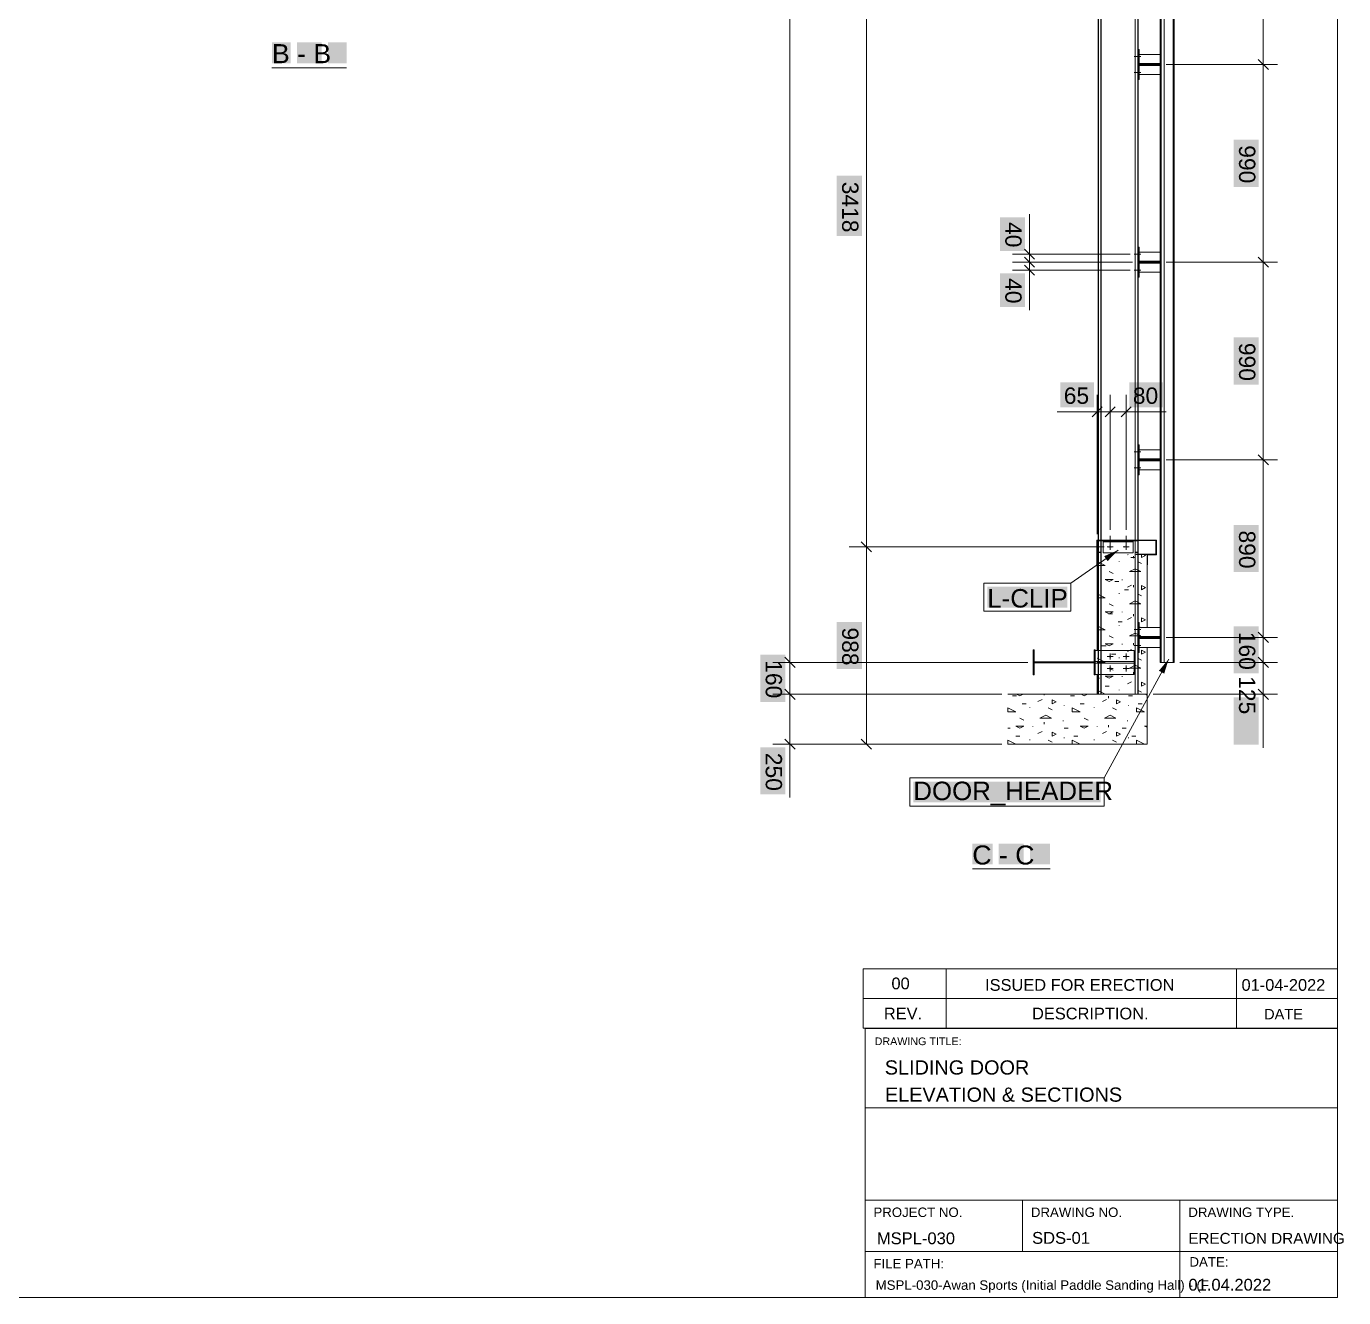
# Model space of a CAD drawing. Header units: inches. Extents: x 0.3 to 15.6, y 0.4 to 11.3.
# Drawn here: x 9.87 to 15.58, y 0.39 to 5.91 of the extents above; entities that cross this region are included whole.
import ezdxf

# ---------------------------------------------------------------- set-up
doc = ezdxf.new("R2010")
doc.units = ezdxf.units.IN
doc.header["$MEASUREMENT"] = 0
for name, color, linetype in [('PDF_Geometry', 7, 'Continuous'), ('PDF_Solid Fills', 7, 'Continuous'), ('PDF_Text', 7, 'Continuous')]:
    doc.layers.add(name, color=color, linetype=linetype)
doc.styles.add('PDF Arial', font='arial.ttf')

msp = doc.modelspace()

# ---------------------------------------------------------------- hatches: boundary and pattern name
at = {"layer": 'PDF_Solid Fills', "true_color": 0xffffff, "transparency": 33554559}
for points in [[(11.0183, 5.7477), (11.0183, 5.8386), (11.0183, 5.8386), (10.9375, 5.8386), (10.9375, 5.8386), (10.9375, 5.7477), (10.9375, 5.7477)], [(11.1533, 5.7477), (11.1533, 5.8386), (11.1533, 5.8386), (11.0456, 5.8386), (11.0456, 5.8386), (11.0456, 5.7477), (11.0456, 5.7477)], [(11.2614, 5.7477), (11.2614, 5.8386), (11.2614, 5.8386), (11.1805, 5.8386), (11.1805, 5.8386), (11.1805, 5.7477), (11.1805, 5.7477)], [(15.2168, 5.4157), (15.1077, 5.4157), (15.1077, 5.4157), (15.1077, 5.2112), (15.1077, 5.2112), (15.2168, 5.2112), (15.2168, 5.2112)], [(13.4958, 5.2601), (13.3867, 5.2601), (13.3867, 5.2601), (13.3867, 4.9978), (13.3867, 4.9978), (13.4958, 4.9978), (13.4958, 4.9978)], [(14.2033, 5.0798), (14.0942, 5.0798), (14.0942, 5.0798), (14.0942, 4.9331), (14.0942, 4.9331), (14.2033, 4.9331), (14.2033, 4.9331)], [(14.2033, 4.8366), (14.0942, 4.8366), (14.0942, 4.8366), (14.0942, 4.6899), (14.0942, 4.6899), (14.2033, 4.6899), (14.2033, 4.6899)], [(15.2168, 4.5586), (15.1077, 4.5586), (15.1077, 4.5586), (15.1077, 4.3541), (15.1077, 4.3541), (15.2168, 4.3541), (15.2168, 4.3541)], [(14.5024, 4.2549), (14.5024, 4.3639), (14.5024, 4.3639), (14.3557, 4.3639), (14.3557, 4.3639), (14.3557, 4.2549), (14.3557, 4.2549)], [(14.8018, 4.2549), (14.8018, 4.3639), (14.8018, 4.3639), (14.6551, 4.3639), (14.6551, 4.3639), (14.6551, 4.2549), (14.6551, 4.2549)], [(15.2168, 3.7448), (15.1077, 3.7448), (15.1077, 3.7448), (15.1077, 3.5403), (15.1077, 3.5403), (15.2168, 3.5403), (15.2168, 3.5403)], [(14.3861, 3.3863), (14.3861, 3.4772), (14.3861, 3.4772), (14.0396, 3.4772), (14.0396, 3.4772), (14.0396, 3.3863), (14.0396, 3.3863)], [(14.3861, 3.3863), (14.3861, 3.4772), (14.3861, 3.4772), (14.0396, 3.4772), (14.0396, 3.4772), (14.0396, 3.3863), (14.0396, 3.3863)], [(13.4958, 3.3242), (13.3867, 3.3242), (13.3867, 3.3242), (13.3867, 3.1198), (13.3867, 3.1198), (13.4958, 3.1198), (13.4958, 3.1198)], [(15.2168, 3.3054), (15.1077, 3.3054), (15.1077, 3.3054), (15.1077, 3.1009), (15.1077, 3.1009), (15.2168, 3.1009), (15.2168, 3.1009)], [(13.1642, 3.1821), (13.0552, 3.1821), (13.0552, 3.1821), (13.0552, 2.9776), (13.0552, 2.9776), (13.1642, 2.9776), (13.1642, 2.9776)], [(15.2168, 2.997), (15.1077, 2.997), (15.1077, 2.997), (15.1077, 2.7925), (15.1077, 2.7925), (15.2168, 2.7925), (15.2168, 2.7925)], [(13.1642, 2.7806), (13.0552, 2.7806), (13.0552, 2.7806), (13.0552, 2.5761), (13.0552, 2.5761), (13.1642, 2.5761), (13.1642, 2.5761)], [(14.531, 2.5415), (14.531, 2.6323), (14.531, 2.6323), (13.7187, 2.6323), (13.7187, 2.6323), (13.7187, 2.5415), (13.7187, 2.5415)], [(14.531, 2.5415), (14.531, 2.6323), (14.531, 2.6323), (13.7187, 2.6323), (13.7187, 2.6323), (13.7187, 2.5415), (13.7187, 2.5415)], [(14.0622, 2.2724), (14.0622, 2.3633), (14.0622, 2.3633), (13.9747, 2.3633), (13.9747, 2.3633), (13.9747, 2.2724), (13.9747, 2.2724)], [(14.1972, 2.2724), (14.1972, 2.3633), (14.1972, 2.3633), (14.0895, 2.3633), (14.0895, 2.3633), (14.0895, 2.2724), (14.0895, 2.2724)], [(14.3119, 2.2724), (14.3119, 2.3633), (14.3119, 2.3633), (14.2244, 2.3633), (14.2244, 2.3633), (14.2244, 2.2724), (14.2244, 2.2724)]]:
    msp.add_hatch(color=7, dxfattribs=at).paths.add_polyline_path(points)
at = {"layer": 'PDF_Solid Fills', "transparency": 33554559}
h = msp.add_hatch(color=256, dxfattribs=at)
h.paths.add_polyline_path([(15.2362, 5.742), (15.2365, 5.742)], flags=0)
h.paths.add_polyline_path([(15.2365, 5.742, 0.413793), (15.2362, 5.7422)], flags=0)
h = msp.add_hatch(color=256, dxfattribs=at)
h.paths.add_polyline_path([(15.2362, 5.742), (15.2365, 5.742)], flags=0)
h.paths.add_polyline_path([(15.2365, 5.742, 0.413793), (15.2362, 5.7422)], flags=0)
h = msp.add_hatch(color=256, dxfattribs=at)
h.paths.add_polyline_path([(14.2227, 4.9195), (14.223, 4.9195)], flags=0)
h.paths.add_polyline_path([(14.2225, 4.9195, 0.413793), (14.2228, 4.9192)], flags=0)
h = msp.add_hatch(color=256, dxfattribs=at)
h.paths.add_polyline_path([(14.2227, 4.8849), (14.223, 4.8849)], flags=0)
h.paths.add_polyline_path([(14.2228, 4.8851, 0.413793), (14.2225, 4.8849)], flags=0)
h = msp.add_hatch(color=256, dxfattribs=at)
h.paths.add_polyline_path([(14.2227, 4.8849), (14.223, 4.8849)], flags=0)
h.paths.add_polyline_path([(14.2228, 4.8851, 0.413793), (14.2225, 4.8849)], flags=0)
h = msp.add_hatch(color=256, dxfattribs=at)
h.paths.add_polyline_path([(15.2362, 4.8849), (15.2365, 4.8849)], flags=0)
h.paths.add_polyline_path([(15.236, 4.8849, 0.415242), (15.2362, 4.8846)], flags=0)
h.paths.add_polyline_path([(15.2365, 4.8849, 0.413793), (15.2362, 4.8851)], flags=0)
h = msp.add_hatch(color=256, dxfattribs=at)
h.paths.add_polyline_path([(15.2362, 4.8849), (15.2365, 4.8849)], flags=0)
h.paths.add_polyline_path([(15.236, 4.8849, 0.415242), (15.2362, 4.8846)], flags=0)
h.paths.add_polyline_path([(15.2365, 4.8849, 0.413793), (15.2362, 4.8851)], flags=0)
h = msp.add_hatch(color=256, dxfattribs=at)
h.paths.add_polyline_path([(14.2227, 4.8503), (14.223, 4.8503)], flags=0)
h.paths.add_polyline_path([(14.2225, 4.8503, 0.413793), (14.2228, 4.85)], flags=0)
h = msp.add_hatch(color=256, dxfattribs=at)
h.paths.add_polyline_path([(14.516, 4.2354), (14.5163, 4.2354)], flags=0)
h.paths.add_polyline_path([(14.516, 4.2351, 0.415242), (14.5163, 4.2354)], flags=0)
h.paths.add_polyline_path([(14.5163, 4.2354, 0.415242), (14.516, 4.2357)], flags=0)
h = msp.add_hatch(color=256, dxfattribs=at)
h.paths.add_polyline_path([(14.5723, 4.2354), (14.5725, 4.2354)], flags=0)
h.paths.add_polyline_path([(14.572, 4.2354, 0.415242), (14.5723, 4.2351)], flags=0)
h.paths.add_polyline_path([(14.5723, 4.2357, 0.415242), (14.572, 4.2354)], flags=0)
h = msp.add_hatch(color=256, dxfattribs=at)
h.paths.add_polyline_path([(14.5723, 4.2354), (14.5725, 4.2354)], flags=0)
h.paths.add_polyline_path([(14.572, 4.2354, 0.415242), (14.5723, 4.2351)], flags=0)
h.paths.add_polyline_path([(14.5723, 4.2357, 0.415242), (14.572, 4.2354)], flags=0)
h = msp.add_hatch(color=256, dxfattribs=at)
h.paths.add_polyline_path([(14.6415, 4.2354), (14.6418, 4.2354)], flags=0)
h.paths.add_polyline_path([(14.6412, 4.2354, 0.415242), (14.6415, 4.2351)], flags=0)
h.paths.add_polyline_path([(14.6415, 4.2357, 0.415242), (14.6412, 4.2354)], flags=0)
h = msp.add_hatch(color=256, dxfattribs=at)
h.paths.add_polyline_path([(15.2362, 4.0278), (15.2365, 4.0278)], flags=0)
h.paths.add_polyline_path([(15.236, 4.0278, 0.415242), (15.2362, 4.0275)], flags=0)
h.paths.add_polyline_path([(15.2365, 4.0278, 0.413793), (15.2362, 4.0281)], flags=0)
h = msp.add_hatch(color=256, dxfattribs=at)
h.paths.add_polyline_path([(15.2362, 4.0278), (15.2365, 4.0278)], flags=0)
h.paths.add_polyline_path([(15.236, 4.0278, 0.415242), (15.2362, 4.0275)], flags=0)
h.paths.add_polyline_path([(15.2365, 4.0278, 0.413793), (15.2362, 4.0281)], flags=0)
h = msp.add_hatch(color=256, dxfattribs=at)
h.paths.add_polyline_path([(14.5755, 3.6442, 0.268002), (14.5787, 3.6498)], flags=0)
h.paths.add_polyline_path([(14.569, 3.6442, 0.267955), (14.5755, 3.6442)], flags=0)
h.paths.add_polyline_path([(14.5658, 3.6498, 0.267911), (14.569, 3.6442)], flags=0)
h.paths.add_polyline_path([(14.569, 3.6554, 0.267911), (14.5658, 3.6498)], flags=0)
h.paths.add_polyline_path([(14.5755, 3.6554, 0.267955), (14.569, 3.6554)], flags=0)
h.paths.add_polyline_path([(14.5787, 3.6498, 0.268002), (14.5755, 3.6554)], flags=0)
h = msp.add_hatch(color=256, dxfattribs=at)
h.paths.add_polyline_path([(14.6447, 3.6442, 0.267984), (14.648, 3.6498)], flags=0)
h.paths.add_polyline_path([(14.6383, 3.6442, 0.267993), (14.6447, 3.6442)], flags=0)
h.paths.add_polyline_path([(14.635, 3.6498, 0.267984), (14.6383, 3.6442)], flags=0)
h.paths.add_polyline_path([(14.6383, 3.6554, 0.267984), (14.635, 3.6498)], flags=0)
h.paths.add_polyline_path([(14.6447, 3.6554, 0.267993), (14.6383, 3.6554)], flags=0)
h.paths.add_polyline_path([(14.648, 3.6498, 0.267984), (14.6447, 3.6554)], flags=0)
h = msp.add_hatch(color=256, dxfattribs=at)
h.paths.add_polyline_path([(13.5152, 3.6498), (13.5155, 3.6498)], flags=0)
h.paths.add_polyline_path([(13.5152, 3.6495, 0.415242), (13.5155, 3.6498)], flags=0)
h.paths.add_polyline_path([(13.515, 3.6498, 0.415242), (13.5152, 3.6495)], flags=0)
h = msp.add_hatch(color=256, dxfattribs=at)
h.paths.add_polyline_path([(13.5152, 3.6498), (13.5155, 3.6498)], flags=0)
h.paths.add_polyline_path([(13.5152, 3.6495, 0.415242), (13.5155, 3.6498)], flags=0)
h.paths.add_polyline_path([(13.515, 3.6498, 0.415242), (13.5152, 3.6495)], flags=0)
for points in [[(14.5464, 3.6095), (14.6071, 3.6359), (14.6071, 3.6359), (14.5613, 3.5881), (14.5613, 3.5881)], [(14.7839, 3.1126), (14.8262, 3.1634), (14.8262, 3.1634), (14.8067, 3.1002), (14.8067, 3.1002)]]:
    msp.add_hatch(color=256, dxfattribs=at).paths.add_polyline_path(points)
h = msp.add_hatch(color=256, dxfattribs=at)
h.paths.add_polyline_path([(15.2362, 3.2573), (15.2365, 3.2573)], flags=0)
h.paths.add_polyline_path([(15.236, 3.2573, 0.415242), (15.2362, 3.257)], flags=0)
h.paths.add_polyline_path([(15.2365, 3.2573, 0.413793), (15.2362, 3.2575)], flags=0)
h = msp.add_hatch(color=256, dxfattribs=at)
h.paths.add_polyline_path([(15.2362, 3.2573), (15.2365, 3.2573)], flags=0)
h.paths.add_polyline_path([(15.236, 3.2573, 0.415242), (15.2362, 3.257)], flags=0)
h.paths.add_polyline_path([(15.2365, 3.2573, 0.413793), (15.2362, 3.2575)], flags=0)
h = msp.add_hatch(color=256, dxfattribs=at)
h.paths.add_polyline_path([(13.1837, 3.1491), (13.184, 3.1491)], flags=0)
h.paths.add_polyline_path([(13.1837, 3.1488, 0.415242), (13.184, 3.1491)], flags=0)
h.paths.add_polyline_path([(13.1835, 3.1491, 0.415242), (13.1837, 3.1488)], flags=0)
h = msp.add_hatch(color=256, dxfattribs=at)
h.paths.add_polyline_path([(13.1837, 3.1491), (13.184, 3.1491)], flags=0)
h.paths.add_polyline_path([(13.1837, 3.1488, 0.415242), (13.184, 3.1491)], flags=0)
h.paths.add_polyline_path([(13.1835, 3.1491, 0.415242), (13.1837, 3.1488)], flags=0)
h = msp.add_hatch(color=256, dxfattribs=at)
h.paths.add_polyline_path([(14.5779, 3.1783, 0.267984), (14.5723, 3.1815)], flags=0)
h.paths.add_polyline_path([(14.5779, 3.1718, 0.267993), (14.5779, 3.1783)], flags=0)
h.paths.add_polyline_path([(14.5723, 3.1686, 0.267984), (14.5779, 3.1718)], flags=0)
h.paths.add_polyline_path([(14.5666, 3.1718, 0.268036), (14.5723, 3.1686)], flags=0)
h.paths.add_polyline_path([(14.5666, 3.1783, 0.267993), (14.5666, 3.1718)], flags=0)
h.paths.add_polyline_path([(14.5723, 3.1815, 0.268036), (14.5666, 3.1783)], flags=0)
h = msp.add_hatch(color=256, dxfattribs=at)
h.paths.add_polyline_path([(14.6471, 3.1783, 0.267984), (14.6415, 3.1815)], flags=0)
h.paths.add_polyline_path([(14.6471, 3.1718, 0.267993), (14.6471, 3.1783)], flags=0)
h.paths.add_polyline_path([(14.6415, 3.1686, 0.267984), (14.6471, 3.1718)], flags=0)
h.paths.add_polyline_path([(14.6359, 3.1718, 0.267984), (14.6415, 3.1686)], flags=0)
h.paths.add_polyline_path([(14.6359, 3.1783, 0.267993), (14.6359, 3.1718)], flags=0)
h.paths.add_polyline_path([(14.6415, 3.1815, 0.267984), (14.6359, 3.1783)], flags=0)
h = msp.add_hatch(color=256, dxfattribs=at)
h.paths.add_polyline_path([(15.2362, 3.1491), (15.2365, 3.1491)], flags=0)
h.paths.add_polyline_path([(15.236, 3.1491, 0.415242), (15.2362, 3.1488)], flags=0)
h.paths.add_polyline_path([(15.2365, 3.1491, 0.413793), (15.2362, 3.1493)], flags=0)
h = msp.add_hatch(color=256, dxfattribs=at)
h.paths.add_polyline_path([(15.2362, 3.1491), (15.2365, 3.1491)], flags=0)
h.paths.add_polyline_path([(15.236, 3.1491, 0.415242), (15.2362, 3.1488)], flags=0)
h.paths.add_polyline_path([(15.2365, 3.1491, 0.413793), (15.2362, 3.1493)], flags=0)
h = msp.add_hatch(color=256, dxfattribs=at)
h.paths.add_polyline_path([(14.5779, 3.1264, 0.267984), (14.5723, 3.1296)], flags=0)
h.paths.add_polyline_path([(14.5779, 3.1199, 0.267993), (14.5779, 3.1264)], flags=0)
h.paths.add_polyline_path([(14.5723, 3.1166, 0.268002), (14.5779, 3.1199)], flags=0)
h.paths.add_polyline_path([(14.5666, 3.1199, 0.268055), (14.5723, 3.1166)], flags=0)
h.paths.add_polyline_path([(14.5666, 3.1264, 0.267993), (14.5666, 3.1199)], flags=0)
h.paths.add_polyline_path([(14.5723, 3.1296, 0.268036), (14.5666, 3.1264)], flags=0)
h = msp.add_hatch(color=256, dxfattribs=at)
h.paths.add_polyline_path([(14.6471, 3.1264, 0.267984), (14.6415, 3.1296)], flags=0)
h.paths.add_polyline_path([(14.6471, 3.1199, 0.267993), (14.6471, 3.1264)], flags=0)
h.paths.add_polyline_path([(14.6415, 3.1166, 0.268002), (14.6471, 3.1199)], flags=0)
h.paths.add_polyline_path([(14.6359, 3.1199, 0.268002), (14.6415, 3.1166)], flags=0)
h.paths.add_polyline_path([(14.6359, 3.1264, 0.267993), (14.6359, 3.1199)], flags=0)
h.paths.add_polyline_path([(14.6415, 3.1296, 0.267984), (14.6359, 3.1264)], flags=0)

# ---------------------------------------------------------------- linework, layer by layer
at = {"layer": 'PDF_Geometry', "lineweight": 5}
for points in [[(0.3937, 0.3937), (15.5576, 0.3937), (15.5576, 11.2992), (0.3937, 11.2992)], [(14.8492, 3.1491), (14.8059, 3.1491), (14.7886, 3.1491), (14.7886, 10.049), (14.8059, 10.049), (14.8492, 10.049)], [(14.8492, 3.1491), (14.8059, 3.1491), (14.8059, 10.049), (14.8492, 10.049)], [(14.8449, 3.1491), (14.8449, 10.049)], [(14.6934, 5.677), (14.6978, 5.677), (14.6978, 5.8069), (14.6934, 5.8069)], [(14.7886, 5.742), (14.7886, 5.7852), (14.6978, 5.7852), (14.6978, 5.742)], [(14.6978, 5.742), (14.6978, 5.6987), (14.7886, 5.6987), (14.7886, 5.742)], [(15.2986, 5.742), (14.8146, 5.742)], [(15.2583, 5.7199), (15.2142, 5.764)], [(14.6934, 4.82), (14.6978, 4.82), (14.6978, 4.9498), (14.6934, 4.9498)], [(14.7886, 4.8849), (14.7886, 4.9282), (14.6978, 4.9282), (14.6978, 4.8849)], [(14.1487, 4.8849), (14.6696, 4.8849)], [(14.2448, 4.8628), (14.2007, 4.9069)], [(14.6978, 4.8849), (14.6978, 4.8416), (14.7886, 4.8416), (14.7886, 4.8849)], [(15.2986, 4.8849), (14.8146, 4.8849)], [(15.2583, 4.8628), (15.2142, 4.9069)], [(14.5723, 4.3094), (14.5723, 3.7233)], [(14.5502, 4.2134), (14.5943, 4.2574)], [(14.6934, 3.9629), (14.6978, 3.9629), (14.6978, 4.0927), (14.6934, 4.0927)], [(14.7886, 4.0278), (14.7886, 4.0711), (14.6978, 4.0711), (14.6978, 4.0278)], [(14.6978, 4.0278), (14.6978, 3.9845), (14.7886, 3.9845), (14.7886, 4.0278)], [(15.2986, 4.0278), (14.8146, 4.0278)], [(15.2583, 4.0058), (15.2142, 4.0498)], [(13.5373, 3.6277), (13.4932, 3.6718)], [(14.7713, 3.677), (14.6934, 3.677), (14.5203, 3.677), (14.516, 3.677), (14.516, 3.574), (14.5143, 3.574), (14.5143, 3.6788), (14.5203, 3.6788), (14.6934, 3.6788), (14.7731, 3.6788), (14.7731, 3.6147), (14.7341, 3.6147), (14.7341, 3.5714), (14.7324, 3.5714), (14.7324, 3.6165), (14.7713, 3.6165)], [(14.6921, 3.6757), (14.6921, 3.6264), (14.6804, 3.6264), (14.6804, 3.6251), (14.6934, 3.6251), (14.6934, 3.677), (14.5203, 3.677), (14.5203, 3.6251), (14.5333, 3.6251), (14.5333, 3.6264), (14.5216, 3.6264), (14.5216, 3.6757)], [(14.542, 3.6238), (14.6718, 3.6238), (14.6718, 3.6757), (14.542, 3.6757)], [(14.6934, 3.6165), (14.7713, 3.6165), (14.7713, 3.677), (14.77, 3.677), (14.77, 3.6178), (14.6934, 3.6178), (14.6848, 3.6178), (14.6848, 3.6165)], [(13.4412, 3.6498), (14.5463, 3.6498)], [(14.6803, 3.5552), (14.6556, 3.5428), (14.705, 3.5428)], [(14.024, 3.4928), (14.024, 3.3708), (14.4017, 3.3708), (14.4017, 3.4928)], [(14.5509, 3.5079), (14.5858, 3.5079), (14.5683, 3.4992)], [(14.7079, 3.4817), (14.7254, 3.473), (14.7079, 3.4643)], [(14.6803, 3.4156), (14.6556, 3.4032), (14.705, 3.4032)], [(14.5509, 3.3683), (14.5858, 3.3683), (14.5683, 3.3596)], [(14.6934, 3.1924), (14.6978, 3.1924), (14.6978, 3.3222), (14.6934, 3.3222)], [(14.7079, 3.3421), (14.7254, 3.3334), (14.7079, 3.3247)], [(14.6803, 3.276), (14.6556, 3.2636), (14.705, 3.2636)], [(14.7886, 3.2573), (14.7886, 3.3005), (14.6978, 3.3005), (14.6978, 3.2573)], [(14.6978, 3.2573), (14.6978, 3.214), (14.7886, 3.214), (14.7886, 3.2573)], [(15.2986, 3.2573), (14.8146, 3.2573)], [(15.2583, 3.2352), (15.2142, 3.2793)], [(14.239, 3.095), (14.239, 3.2032), (14.2434, 3.2032), (14.2434, 3.095)], [(14.503, 3.095), (14.503, 3.2032), (14.5073, 3.2032), (14.5073, 3.095)], [(14.6761, 3.201), (14.5203, 3.201), (14.5073, 3.201), (14.5073, 3.0971), (14.5203, 3.0971), (14.6761, 3.0971)], [(14.5509, 3.2287), (14.5858, 3.2287), (14.5683, 3.22)], [(14.7079, 3.2025), (14.7254, 3.1938), (14.7079, 3.1851)], [(13.1097, 3.1491), (14.2152, 3.1491)], [(13.2058, 3.127), (13.1617, 3.1711)], [(14.6761, 3.1456), (14.6761, 3.1525), (14.5073, 3.1525), (14.5073, 3.1456)], [(15.2986, 3.1491), (14.8752, 3.1491)], [(15.2583, 3.127), (15.2142, 3.1711)], [(14.5509, 3.0891), (14.5858, 3.0891), (14.5683, 3.0804)], [(14.6803, 3.1364), (14.6556, 3.124), (14.705, 3.124)], [(13.2058, 2.9886), (13.1617, 3.0326)], [(14.7079, 3.0629), (14.7254, 3.0542), (14.7079, 3.0455)], [(13.1097, 3.0106), (14.1025, 3.0106)], [(13.184, 3.0106), (13.1837, 3.0106)], [(14.3204, 2.9862), (14.3378, 2.9774), (14.3204, 2.9687)], [(14.5996, 2.9862), (14.617, 2.9774), (14.5996, 2.9687)], [(14.1284, 2.9513), (14.1284, 2.9338), (14.1633, 2.9338)], [(14.2927, 2.92), (14.268, 2.9076), (14.3174, 2.9076)], [(14.4076, 2.9513), (14.4076, 2.9338), (14.4425, 2.9338)], [(14.5719, 2.92), (14.5472, 2.9076), (14.5966, 2.9076)], [(14.6868, 2.9513), (14.6868, 2.9338), (14.7217, 2.9338)], [(14.1284, 2.8117), (14.1284, 2.7942), (14.1633, 2.7942)], [(14.4076, 2.8117), (14.4076, 2.7942), (14.4425, 2.7942)], [(14.6868, 2.8117), (14.6868, 2.7942), (14.7217, 2.7942)], [(13.7032, 2.6479), (13.7032, 2.5259), (14.5465, 2.5259), (14.5465, 2.6479)]]:
    msp.add_lwpolyline(points, close=True, dxfattribs=at)
for points in [[(14.516, 3.0971), (14.516, 3.0106), (14.5203, 3.0106), (14.6934, 3.0106), (14.6934, 10.3822), (14.5203, 10.3822), (14.5203, 3.0106), (14.1284, 3.0106)], [(14.5216, 10.3822), (14.5216, 3.0106)], [(14.5326, 3.0106), (14.5326, 10.3822)], [(14.5335, 3.0106), (14.5335, 10.3822)], [(14.6803, 3.0106), (14.6803, 10.3822)], [(14.6812, 3.0106), (14.6812, 10.3822)], [(14.6921, 10.3822), (14.6921, 3.0106)], [(15.2362, 3.0106), (15.2362, 2.7788), (15.2362, 3.0106), (15.2362, 3.1491), (15.2362, 3.2573), (15.2362, 4.0278), (15.2362, 4.8849), (15.2362, 5.742), (15.2362, 6.599), (15.2362, 7.4561), (15.2362, 8.3132), (15.2362, 9.1703), (15.2362, 9.9408), (15.2362, 10.049), (15.2362, 10.2807), (15.2362, 10.049)], [(13.1837, 2.7942), (13.1837, 2.5625), (13.1837, 2.7942), (13.1837, 3.0106), (13.1837, 3.1491), (13.1837, 10.049)], [(13.5155, 2.7942), (13.5152, 2.7942), (13.5152, 3.6498), (13.5152, 6.6081), (13.5152, 10.049), (13.5155, 10.049)], [(14.793, 10.049), (14.793, 3.1491)], [(14.7047, 5.7766), (14.6761, 5.7766)], [(14.6978, 5.7831), (14.6934, 5.7831)], [(14.6978, 5.7701), (14.6934, 5.7701)], [(10.9375, 5.7282), (11.2614, 5.7282)], [(14.6978, 5.7138), (14.6934, 5.7138)], [(14.6978, 5.7463), (14.7886, 5.7463)], [(14.6978, 5.7376), (14.7886, 5.7376)], [(14.7047, 5.7073), (14.6761, 5.7073)], [(14.6978, 5.7008), (14.6934, 5.7008)], [(14.2228, 4.8503), (14.2228, 4.6763), (14.2228, 4.8503), (14.2228, 4.8849), (14.2228, 4.9195), (14.2228, 5.0935), (14.2228, 4.9195)], [(14.6588, 4.9195), (14.1487, 4.9195)], [(14.2007, 4.9415), (14.2448, 4.8975)], [(14.7047, 4.9195), (14.6761, 4.9195)], [(14.6978, 4.926), (14.6934, 4.926)], [(14.6978, 4.913), (14.6934, 4.913)], [(14.2007, 4.8723), (14.2448, 4.8282)], [(14.6978, 4.8567), (14.6934, 4.8567)], [(14.6978, 4.8892), (14.7886, 4.8892)], [(14.6978, 4.8805), (14.7886, 4.8805)], [(14.6588, 4.8503), (14.1487, 4.8503)], [(14.7047, 4.8503), (14.6761, 4.8503)], [(14.6978, 4.8438), (14.6934, 4.8438)], [(14.516, 3.7047), (14.516, 4.3094)], [(14.6415, 3.7233), (14.6415, 4.3094)], [(14.516, 4.2354), (14.342, 4.2354), (14.516, 4.2354), (14.5723, 4.2354), (14.6415, 4.2354), (14.8155, 4.2354), (14.6415, 4.2354)], [(14.538, 4.2574), (14.494, 4.2134)], [(14.6635, 4.2574), (14.6195, 4.2134)], [(14.7047, 4.0624), (14.6761, 4.0624)], [(14.6978, 4.0689), (14.6934, 4.0689)], [(14.6978, 4.0559), (14.6934, 4.0559)], [(14.6978, 3.9997), (14.6934, 3.9997)], [(14.6978, 4.0321), (14.7886, 4.0321)], [(14.6978, 4.0235), (14.7886, 4.0235)], [(14.7047, 3.9932), (14.6761, 3.9932)], [(14.6978, 3.9867), (14.6934, 3.9867)], [(14.542, 3.6714), (14.6718, 3.6714)], [(14.5658, 3.6714), (14.5658, 3.6757), (14.5658, 3.677)], [(14.5723, 3.6645), (14.5723, 3.6974)], [(14.5723, 3.6628), (14.5723, 3.6368)], [(14.5787, 3.6714), (14.5787, 3.6757), (14.5787, 3.677)], [(14.635, 3.6714), (14.635, 3.6757), (14.635, 3.677)], [(14.6415, 3.6645), (14.6415, 3.6974)], [(14.6415, 3.6628), (14.6415, 3.6368)], [(14.648, 3.6714), (14.648, 3.6757), (14.648, 3.677)], [(14.6071, 3.6359), (14.4017, 3.4928)], [(14.516, 3.201), (14.516, 3.6165), (14.5203, 3.6165)], [(14.5852, 3.6498), (14.5593, 3.6498)], [(14.6545, 3.6498), (14.6285, 3.6498)], [(14.6469, 3.6148), (14.6502, 3.6165)], [(14.6626, 3.6039), (14.68, 3.6039)], [(14.673, 3.6004), (14.673, 3.6091)], [(14.7324, 3.3005), (14.7324, 3.6165), (14.6934, 3.6165)], [(14.7177, 3.6165), (14.7254, 3.6126), (14.7079, 3.6039), (14.7079, 3.6165)], [(14.516, 3.569), (14.5509, 3.569), (14.516, 3.5864)], [(14.5858, 3.5341), (14.5683, 3.5428)], [(14.612, 3.5864), (14.612, 3.5886)], [(14.7079, 3.5777), (14.6905, 3.5864)], [(14.5928, 3.4992), (14.6102, 3.4992)], [(14.6251, 3.5057), (14.6251, 3.5079)], [(14.516, 3.4294), (14.5509, 3.4294), (14.516, 3.4468)], [(14.612, 3.4468), (14.612, 3.449)], [(14.6347, 3.4643), (14.6521, 3.4643)], [(14.6469, 3.4752), (14.6643, 3.4839)], [(14.673, 3.4748), (14.673, 3.4835)], [(14.7079, 3.4381), (14.6905, 3.4468)], [(14.5858, 3.3945), (14.5683, 3.4032)], [(14.5649, 3.3596), (14.5823, 3.3596)], [(14.6067, 3.3247), (14.6242, 3.3247)], [(14.6251, 3.3661), (14.6251, 3.3683)], [(14.6469, 3.3356), (14.6643, 3.3443)], [(14.673, 3.3491), (14.673, 3.3579)], [(14.516, 3.2898), (14.5509, 3.2898), (14.516, 3.3072)], [(14.5858, 3.2549), (14.5683, 3.2636)], [(14.612, 3.3072), (14.612, 3.3094)], [(14.7047, 3.2919), (14.6761, 3.2919)], [(14.7079, 3.2985), (14.6905, 3.3072)], [(14.6978, 3.2984), (14.6934, 3.2984)], [(14.6978, 3.2854), (14.6934, 3.2854)], [(14.6978, 3.2616), (14.7886, 3.2616)], [(14.1284, 2.7942), (14.7324, 2.7942), (14.7324, 3.0106), (14.6934, 3.0106), (14.7324, 3.0106), (14.7324, 3.214)], [(14.5369, 3.22), (14.5544, 3.22)], [(14.6251, 3.2265), (14.6251, 3.2287)], [(14.6469, 3.196), (14.6643, 3.2047)], [(14.673, 3.2235), (14.673, 3.2322)], [(14.7047, 3.2227), (14.6761, 3.2227)], [(14.6978, 3.2291), (14.6934, 3.2291)], [(14.6978, 3.2162), (14.6934, 3.2162)], [(14.6978, 3.2529), (14.7886, 3.2529)], [(14.503, 3.1473), (14.2434, 3.1473), (14.2434, 3.1508), (14.503, 3.1508)], [(14.2434, 3.1508), (14.2434, 3.1508)], [(14.503, 3.1508), (14.503, 3.1473), (14.503, 3.1473)], [(14.516, 3.1502), (14.5509, 3.1502), (14.516, 3.1676)], [(14.5203, 3.1456), (14.5203, 3.1525)], [(14.8262, 3.1634), (14.5465, 2.6479)], [(14.5593, 3.175), (14.5852, 3.175)], [(14.5723, 3.188), (14.5723, 3.1621)], [(14.5788, 3.1851), (14.5963, 3.1851)], [(14.612, 3.1676), (14.612, 3.1698)], [(14.6285, 3.175), (14.6545, 3.175)], [(14.6415, 3.188), (14.6415, 3.1621)], [(14.7079, 3.1589), (14.6905, 3.1676)], [(14.5593, 3.1231), (14.5852, 3.1231)], [(14.5858, 3.1153), (14.5683, 3.124)], [(14.5723, 3.1361), (14.5723, 3.1101)], [(14.6251, 3.0869), (14.6251, 3.0891)], [(14.6285, 3.1231), (14.6545, 3.1231)], [(14.6415, 3.1361), (14.6415, 3.1101)], [(14.673, 3.0978), (14.673, 3.1066)], [(14.516, 3.0804), (14.5265, 3.0804)], [(14.5181, 3.0106), (14.5509, 3.0106), (14.516, 3.028)], [(14.5509, 3.0455), (14.5683, 3.0455)], [(14.612, 3.028), (14.612, 3.0302)], [(14.6469, 3.0564), (14.6643, 3.0651)], [(14.7079, 3.0193), (14.6905, 3.028)], [(15.2142, 3.0326), (15.2583, 2.9886)], [(14.1494, 3.0036), (14.1668, 3.0036)], [(14.1668, 3.0106), (14.1808, 3.0036), (14.1948, 3.0106)], [(14.2375, 3.0102), (14.2375, 3.0106)], [(14.2593, 2.9796), (14.2768, 2.9883)], [(14.2855, 3.0071), (14.2855, 3.0106)], [(14.4007, 3.0036), (14.4181, 3.0036)], [(14.446, 3.0106), (14.46, 3.0036), (14.474, 3.0106)], [(14.5167, 3.0102), (14.5167, 3.0106)], [(14.5385, 2.9796), (14.556, 2.9883)], [(14.5647, 2.9931), (14.5647, 3.0019)], [(14.6519, 3.0036), (14.6694, 3.0036)], [(14.7324, 3.007), (14.7252, 3.0106)], [(14.7583, 3.0106), (15.2986, 3.0106)], [(15.2362, 3.0106), (15.2365, 3.0106)], [(14.1913, 2.9687), (14.2087, 2.9687)], [(14.2244, 2.9513), (14.2244, 2.9534)], [(14.3204, 2.9425), (14.3029, 2.9513)], [(14.3727, 2.96), (14.3727, 2.9622)], [(14.4425, 2.9687), (14.46, 2.9687)], [(14.5036, 2.9513), (14.5036, 2.9534)], [(14.5996, 2.9425), (14.5821, 2.9513)], [(14.6519, 2.96), (14.6519, 2.9622)], [(14.6938, 2.9687), (14.7113, 2.9687)], [(14.1284, 2.864), (14.1389, 2.864)], [(14.1633, 2.8727), (14.1982, 2.8727)], [(14.1633, 2.8727), (14.1808, 2.864), (14.1982, 2.8727)], [(14.1982, 2.8989), (14.1808, 2.9076)], [(14.2375, 2.8706), (14.2375, 2.8727)], [(14.2855, 2.8815), (14.2855, 2.8902)], [(14.3684, 2.8946), (14.3684, 2.8967)], [(14.3727, 2.864), (14.3902, 2.864)], [(14.4425, 2.8727), (14.4774, 2.8727)], [(14.4425, 2.8727), (14.46, 2.864), (14.4774, 2.8727)], [(14.4774, 2.8989), (14.46, 2.9076)], [(14.5167, 2.8706), (14.5167, 2.8727)], [(14.5647, 2.8675), (14.5647, 2.8762)], [(14.624, 2.864), (14.6415, 2.864)], [(14.6476, 2.8946), (14.6476, 2.8967)], [(14.7217, 2.8727), (14.7324, 2.8727)], [(14.7324, 2.8674), (14.7217, 2.8727)], [(13.1617, 2.8162), (13.2058, 2.7722)], [(13.4932, 2.8162), (13.5373, 2.7722)], [(14.1633, 2.8291), (14.1808, 2.8291)], [(14.2244, 2.8117), (14.2244, 2.8138)], [(14.2593, 2.84), (14.2768, 2.8487)], [(14.3204, 2.8029), (14.3029, 2.8117)], [(14.3378, 2.8378), (14.3204, 2.8291), (14.3204, 2.8466), (14.3378, 2.8378)], [(14.3727, 2.8204), (14.3727, 2.8226)], [(14.4146, 2.8291), (14.4321, 2.8291)], [(14.5036, 2.8117), (14.5036, 2.8138)], [(14.5385, 2.84), (14.556, 2.8487)], [(14.5996, 2.8029), (14.5821, 2.8117)], [(14.617, 2.8378), (14.5996, 2.8291), (14.5996, 2.8466), (14.617, 2.8378)], [(14.6519, 2.8204), (14.6519, 2.8226)], [(14.6659, 2.8291), (14.6834, 2.8291)], [(13.4412, 2.7942), (14.1025, 2.7942), (13.1097, 2.7942)], [(13.1837, 2.7942), (13.184, 2.7942)], [(13.9747, 2.2529), (14.3119, 2.2529)], [(13.5011, 1.8192), (15.5576, 1.8192), (13.5011, 1.8192), (13.5011, 1.6907), (13.5011, 1.5621), (15.5576, 1.5621), (15.5576, 0.3937), (13.5093, 0.3937), (13.5093, 1.5621)], [(15.5576, 1.5621), (15.5576, 1.6907), (13.5011, 1.6907), (15.5576, 1.6907), (15.5576, 1.8192)], [(13.861, 1.8192), (13.861, 1.6907), (13.861, 1.5621)], [(15.1206, 1.8192), (15.1206, 1.6907), (15.1206, 1.5621)], [(15.5576, 1.5615), (13.5093, 1.5615)], [(13.5093, 1.2172), (15.5576, 1.2172)], [(13.5093, 0.8168), (15.5576, 0.8168)], [(14.192, 0.5938), (14.192, 0.8168)], [(14.8743, 0.8177), (14.8743, 0.3971)], [(13.5093, 0.5938), (15.5576, 0.5938)]]:
    msp.add_lwpolyline(points, dxfattribs=at)
for points in [[(15.236, 5.742), (15.236, 5.7421), (15.2361, 5.7422), (15.2362, 5.7422)], [(15.236, 5.742), (15.236, 5.7421), (15.2361, 5.7422), (15.2362, 5.7422)], [(15.2362, 5.7417), (15.2361, 5.7417), (15.236, 5.7418), (15.236, 5.742)], [(15.2362, 5.7417), (15.2361, 5.7417), (15.236, 5.7418), (15.236, 5.742)], [(15.2365, 5.742), (15.2365, 5.7418), (15.2364, 5.7417), (15.2362, 5.7417)], [(15.2365, 5.742), (15.2365, 5.7418), (15.2364, 5.7417), (15.2362, 5.7417)], [(14.2225, 4.9195), (14.2225, 4.9196), (14.2226, 4.9198), (14.2228, 4.9198)], [(14.2228, 4.9198), (14.2229, 4.9198), (14.223, 4.9196), (14.223, 4.9195)], [(14.223, 4.9195), (14.223, 4.9194), (14.2229, 4.9192), (14.2228, 4.9192)], [(14.2228, 4.8846), (14.2226, 4.8846), (14.2225, 4.8847), (14.2225, 4.8849)], [(14.2228, 4.8846), (14.2226, 4.8846), (14.2225, 4.8847), (14.2225, 4.8849)], [(14.2228, 4.8851), (14.2229, 4.8851), (14.223, 4.885), (14.223, 4.8849)], [(14.2228, 4.8851), (14.2229, 4.8851), (14.223, 4.885), (14.223, 4.8849)], [(14.223, 4.8849), (14.223, 4.8847), (14.2229, 4.8846), (14.2228, 4.8846)], [(14.223, 4.8849), (14.223, 4.8847), (14.2229, 4.8846), (14.2228, 4.8846)], [(15.236, 4.8849), (15.236, 4.885), (15.2361, 4.8851), (15.2362, 4.8851)], [(15.236, 4.8849), (15.236, 4.885), (15.2361, 4.8851), (15.2362, 4.8851)], [(15.2365, 4.8849), (15.2365, 4.8847), (15.2364, 4.8846), (15.2362, 4.8846)], [(15.2365, 4.8849), (15.2365, 4.8847), (15.2364, 4.8846), (15.2362, 4.8846)], [(14.2225, 4.8503), (14.2225, 4.8504), (14.2226, 4.8505), (14.2228, 4.8505)], [(14.2228, 4.8505), (14.2229, 4.8505), (14.223, 4.8504), (14.223, 4.8503)], [(14.223, 4.8503), (14.223, 4.8501), (14.2229, 4.85), (14.2228, 4.85)], [(14.5157, 4.2354), (14.5157, 4.2355), (14.5159, 4.2357), (14.516, 4.2357)], [(14.516, 4.2351), (14.5159, 4.2351), (14.5157, 4.2352), (14.5157, 4.2354)], [(14.5723, 4.2357), (14.5724, 4.2357), (14.5725, 4.2355), (14.5725, 4.2354)], [(14.5723, 4.2357), (14.5724, 4.2357), (14.5725, 4.2355), (14.5725, 4.2354)], [(14.5725, 4.2354), (14.5725, 4.2352), (14.5724, 4.2351), (14.5723, 4.2351)], [(14.5725, 4.2354), (14.5725, 4.2352), (14.5724, 4.2351), (14.5723, 4.2351)], [(14.6415, 4.2357), (14.6416, 4.2357), (14.6418, 4.2355), (14.6418, 4.2354)], [(14.6418, 4.2354), (14.6418, 4.2352), (14.6416, 4.2351), (14.6415, 4.2351)], [(15.236, 4.0278), (15.236, 4.0279), (15.2361, 4.0281), (15.2362, 4.0281)], [(15.236, 4.0278), (15.236, 4.0279), (15.2361, 4.0281), (15.2362, 4.0281)], [(15.2365, 4.0278), (15.2365, 4.0277), (15.2364, 4.0275), (15.2362, 4.0275)], [(15.2365, 4.0278), (15.2365, 4.0277), (15.2364, 4.0275), (15.2362, 4.0275)], [(13.515, 3.6498), (13.515, 3.6499), (13.5151, 3.65), (13.5152, 3.65)], [(13.515, 3.6498), (13.515, 3.6499), (13.5151, 3.65), (13.5152, 3.65)], [(13.5152, 3.65), (13.5154, 3.65), (13.5155, 3.6499), (13.5155, 3.6498)], [(13.5152, 3.65), (13.5154, 3.65), (13.5155, 3.6499), (13.5155, 3.6498)], [(15.236, 3.2573), (15.236, 3.2574), (15.2361, 3.2575), (15.2362, 3.2575)], [(15.236, 3.2573), (15.236, 3.2574), (15.2361, 3.2575), (15.2362, 3.2575)], [(15.2365, 3.2573), (15.2365, 3.2571), (15.2364, 3.257), (15.2362, 3.257)], [(15.2365, 3.2573), (15.2365, 3.2571), (15.2364, 3.257), (15.2362, 3.257)], [(13.1835, 3.1491), (13.1835, 3.1492), (13.1836, 3.1493), (13.1837, 3.1493)], [(13.1835, 3.1491), (13.1835, 3.1492), (13.1836, 3.1493), (13.1837, 3.1493)], [(13.1837, 3.1493), (13.1839, 3.1493), (13.184, 3.1492), (13.184, 3.1491)], [(13.1837, 3.1493), (13.1839, 3.1493), (13.184, 3.1492), (13.184, 3.1491)], [(15.236, 3.1491), (15.236, 3.1492), (15.2361, 3.1493), (15.2362, 3.1493)], [(15.236, 3.1491), (15.236, 3.1492), (15.2361, 3.1493), (15.2362, 3.1493)], [(15.2365, 3.1491), (15.2365, 3.1489), (15.2364, 3.1488), (15.2362, 3.1488)], [(15.2365, 3.1491), (15.2365, 3.1489), (15.2364, 3.1488), (15.2362, 3.1488)], [(13.1835, 3.0106), (13.1835, 3.0107), (13.1836, 3.0109), (13.1837, 3.0109)], [(13.1835, 3.0106), (13.1835, 3.0107), (13.1836, 3.0109), (13.1837, 3.0109)], [(13.1837, 3.0103), (13.1836, 3.0103), (13.1835, 3.0104), (13.1835, 3.0106)], [(13.1837, 3.0103), (13.1836, 3.0103), (13.1835, 3.0104), (13.1835, 3.0106)], [(13.1837, 3.0109), (13.1839, 3.0109), (13.184, 3.0107), (13.184, 3.0106)], [(13.1837, 3.0109), (13.1839, 3.0109), (13.184, 3.0107), (13.184, 3.0106)], [(13.184, 3.0106), (13.184, 3.0104), (13.1839, 3.0103), (13.1837, 3.0103)], [(13.184, 3.0106), (13.184, 3.0104), (13.1839, 3.0103), (13.1837, 3.0103)], [(15.236, 3.0106), (15.236, 3.0107), (15.2361, 3.0109), (15.2362, 3.0109)], [(15.2362, 3.0103), (15.2361, 3.0103), (15.236, 3.0104), (15.236, 3.0106)], [(15.2362, 3.0109), (15.2364, 3.0109), (15.2365, 3.0107), (15.2365, 3.0106)], [(15.2365, 3.0106), (15.2365, 3.0104), (15.2364, 3.0103), (15.2362, 3.0103)], [(13.1835, 2.7942), (13.1835, 2.7944), (13.1836, 2.7945), (13.1837, 2.7945)], [(13.1837, 2.794), (13.1836, 2.794), (13.1835, 2.7941), (13.1835, 2.7942)], [(13.1837, 2.7945), (13.1839, 2.7945), (13.184, 2.7944), (13.184, 2.7942)], [(13.184, 2.7942), (13.184, 2.7941), (13.1839, 2.794), (13.1837, 2.794)], [(13.515, 2.7942), (13.515, 2.7944), (13.5151, 2.7945), (13.5152, 2.7945)], [(13.5152, 2.794), (13.5151, 2.794), (13.515, 2.7941), (13.515, 2.7942)], [(13.5152, 2.7945), (13.5154, 2.7945), (13.5155, 2.7944), (13.5155, 2.7942)], [(13.5155, 2.7942), (13.5155, 2.7941), (13.5154, 2.794), (13.5152, 2.794)]]:
    msp.add_open_spline(points, degree=3, dxfattribs=at)

# ---------------------------------------------------------------- texts
at = {"layer": 'PDF_Text', "attachment_point": 7, "style": 'PDF Arial'}
for s, insert, char_height in [('B - B', (10.9375, 5.7477), 0.08263), ('65', (14.3712, 4.2693), 0.07083), ('80', (14.6707, 4.2693), 0.07083), ('L-CLIP', (14.0396, 3.3855), 0.08026), ('DOOR_HEADER', (13.7187, 2.5283), 0.080264), ('C - C', (13.9747, 2.271), 0.08263), ('00', (13.624, 1.7303), 0.05086), ('ISSUED FOR ERECTION', (14.03, 1.7238), 0.050856), ('01-04-2022', (15.142, 1.7238), 0.05086), ('REV.', (13.5911, 1.6007), 0.05086), ('DESCRIPTION.', (14.2337, 1.5999), 0.050856), ('DATE', (15.2399, 1.6007), 0.0452), ('DRAWING TITLE:', (13.5511, 1.4884), 0.033257), ('SLIDING DOOR', (13.595, 1.3604), 0.061642), ('ELEVATION & SECTIONS', (13.5956, 1.2426), 0.061642), ('PROJECT NO.', (13.5458, 0.7429), 0.041092), ('DRAWING NO.', (14.2286, 0.7429), 0.041092), ('DRAWING TYPE.', (14.9114, 0.7429), 0.041092), ('MSPL-030', (13.5606, 0.6247), 0.05137), ('SDS-01', (14.2337, 0.6265), 0.05137), ('ERECTION DRAWING', (14.9114, 0.6266), 0.047256), ('FILE PATH:', (13.5458, 0.5206), 0.04109), ('DATE:', (14.9163, 0.5284), 0.04109), ('MSPL-030-Awan Sports (Initial Paddle Sanding Hall) - (F', (13.5555, 0.4153), 0.041092), ('01.04.2022', (14.9117, 0.4233), 0.05137)]:
    msp.add_mtext(s, dxfattribs=dict(at, insert=insert, char_height=char_height))
at = {"layer": 'PDF_Text', "char_height": 0.07083, "attachment_point": 7, "rotation": 270.0002, "style": 'PDF Arial'}
for s, insert in [('990', (15.1301, 5.3918)), ('3418', (13.409, 5.2335)), ('40', (14.1166, 5.0587)), ('40', (14.1166, 4.8155)), ('990', (15.1301, 4.5347)), ('890', (15.1301, 3.7209)), ('988', (13.409, 3.3004)), ('160 125', (15.13, 3.2816)), ('160', (13.0775, 3.1582)), ('250', (13.0775, 2.7567))]:
    msp.add_mtext(s, dxfattribs=dict(at, insert=insert))

doc.saveas('drawing.dxf')
